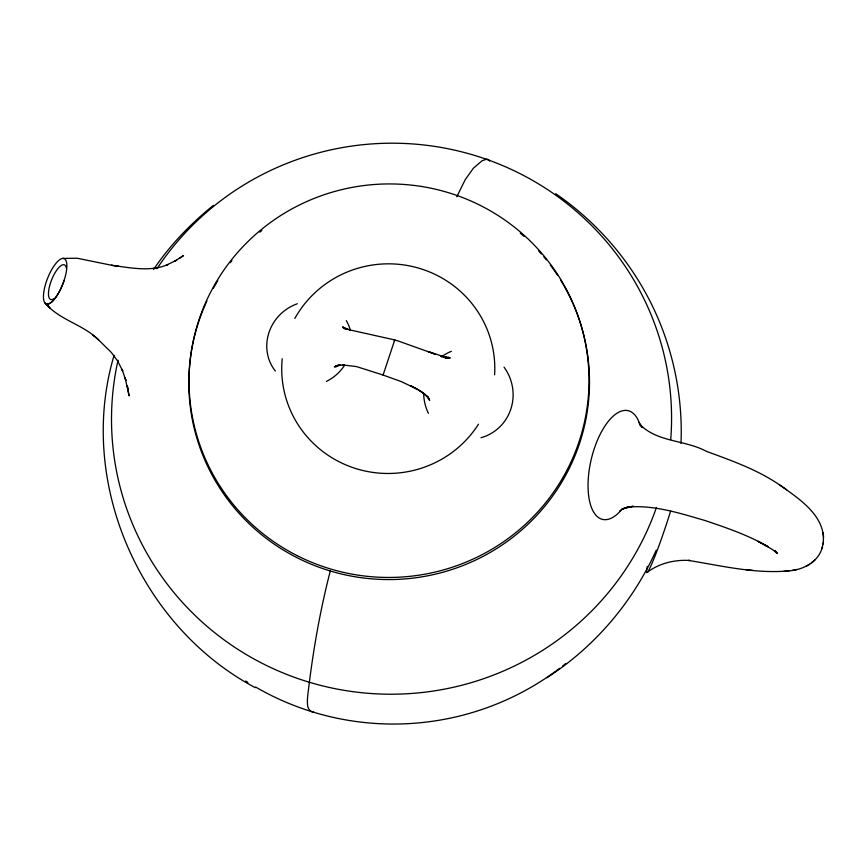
<?xml version="1.0" encoding="UTF-8"?>
<svg xmlns="http://www.w3.org/2000/svg" width="867" height="867" viewBox="0 0 867 867"><rect width="100%" height="100%" fill="white"/><g stroke="black" fill="none" stroke-linecap="round" stroke-linejoin="round"><path stroke-width="1.3" d="M680.996 443.395C683.066 393.824 672.033 343.885 649.296 299.776L647.692 296.774C625.887 255.592 594.036 220.034 555.639 193.655M823.054 543.977C826.934 516.58 799.179 498.872 779.964 485.162C757.595 469.741 731.856 460.691 706.551 451.414C685.559 439.916 657.619 442.408 640.269 424.765L642.382 427.604L638.968 422.392M647.53 572.122C659.581 563.127 675.003 559.508 689.883 560.494L688.571 560.429C721.712 565.815 755.265 574.03 789.068 570.854C803.384 569.814 818.849 561.794 822.393 546.849M822.014 548.529L823.444 542.243M383.247 374.176L383.095 375.053L356.597 366.611L342.443 364.888M330.294 570.995C319.598 612.297 312.434 654.509 307.601 696.884A270.07 17.221 -73.3 0 0 307.471 704.058C307.297 708.133 310.018 712.002 314.222 712.414M114.108 355.275C76.502 481.337 139.62 626.202 255.277 687.661M394.236 340.948L394.745 339.929L398.365 341.045L434.952 354.126L428.992 351.883M456.779 196.766L465.308 179.523L473.447 168.165L482.085 160.753L486.918 159.062L489.031 160.102A270.07 19.291 -70.7 0 1 489.476 161.056M656.265 550.187C632.877 601.947 594.719 646.966 546.871 677.712M153.654 269.377C170.062 245.036 190.632 223.751 213.434 205.338M811.685 562.835L814.872 560.039M179.48 258.333L183.522 255.581L174.386 261.411L176.77 260.165L166.117 265.226L167.851 264.598C149.872 272.216 130.05 267.643 111.485 265.269L118.551 266.375L117.955 266.288M337.946 365.451L335.659 366.882L338.704 365.04L334.283 366.882L340.113 364.812L335.941 365.993L344.242 364.736M619.851 510.761L624.782 507.943M805.876 566.411L809.68 564.265M623.449 508.658L628.716 506.783L622.213 508.972L633.387 506.241L627.101 507.173C653.62 504.583 680.042 513.297 705.261 520.59C726.719 527.851 748.319 535.199 767.978 546.665L758.018 541.301L772.313 549.44L777.385 553.406L775 550.632L776.594 552.832M792.243 570.421L797.087 569.446M445.996 357.919L448.781 357.377L444.912 357.898L449.962 357.67L443.362 356.998L450.049 358.125L440.631 356.174L447.318 357.833L427.724 351.428M152.646 268.564L158.162 267.686M783.692 571.386L789.068 570.854M62.63 258.431L77.174 258.236L112.081 265.356M746.194 569.695L753.011 570.432M348.74 329.666L394.745 339.929L383.095 375.053L401.139 381.556L417.125 389.088L410.904 385.848L420.202 390.995L426.391 395.688L424.743 394.236L429.122 398.961L427.583 396.793L429.653 400.402L427.431 396.002M350.246 330.024L342.508 327.087L345.911 329.287L342.974 327.141L344.676 328.626M342.823 327.531L347.049 329.135M786.662 489.736L779.964 485.162M418.707 389.966L422.706 392.708M420.202 390.995L424.331 393.846M93.452 335.659L92.953 335.258L98.589 339.842C83.102 324.421 59.79 320.226 45.517 303.493L49.842 307.915L44.921 302.876M98.079 339.42L111.279 352.403L118.172 361.669M117.489 360.607L122.735 371.087L121.965 369.266L125.91 380.613L125.13 377.839L129.107 395.883L127.297 385.739L127.926 389.283M823.617 537.226L823.097 532.663M156.938 268.759A280.052 275.489 -3.8 0 1 481.684 157.675A280.052 275.489 -3.8 0 1 670.722 439.547M656.449 507.455A280.052 275.489 -3.8 0 1 316.043 684.171A280.052 275.489 -3.8 0 1 118.01 360.271M64.201 280.171A24.395 8.15 -68.5 0 1 56.29 296.633A24.395 8.15 -68.5 0 1 47.718 304.079M54.361 298.454A18.619 6.34 -68.4 0 1 51.619 279.835A18.619 6.34 -68.4 0 1 66.369 268.12M670.581 511.194A46.623 3.056 -71.3 0 1 652.699 561.697A46.623 3.056 -71.3 0 1 647.335 566.411M622.473 508.604A55.856 24.775 -76.7 0 1 589.387 500.226A55.856 24.775 -76.7 0 1 605.567 425.068A55.856 24.775 -76.7 0 1 640.312 425.762M346.28 320.617A43.664 41.215 -42.9 0 1 350.431 330.446M344.47 365.462A43.664 41.215 -42.9 0 1 326.436 381.404M275.359 371.087A43.664 41.215 -42.9 0 1 297.338 303.753M504.052 367.153A45.745 44.477 63.4 0 1 481.012 437.705M428.428 413.342A45.745 44.477 63.4 0 1 423.649 393.185M441.39 356.879A45.745 44.477 63.4 0 1 451.393 351.308M560.407 279.781A200.364 197.102 -3.8 0 1 400.955 579.199A200.364 197.102 -3.8 0 1 206.877 301.044M213.271 288.44A200.364 197.102 -3.8 0 1 217.812 280.67M230.286 262.701A200.364 197.102 -3.8 0 1 231.89 260.685M259.862 232.161A200.364 197.102 -3.8 0 1 261.856 230.514M520.287 233.147A200.364 197.102 -3.8 0 1 524.177 236.539M538.797 251.062A200.364 197.102 -3.8 0 1 541.366 253.955M543.869 256.881A200.364 197.102 -3.8 0 1 546.318 259.862M550.263 264.944A200.364 197.102 -3.8 0 1 557.654 275.457M294.834 318.46A106.543 104.809 -3.8 0 1 417.84 267.892A106.543 104.809 -3.8 0 1 494.602 374.837M478.465 424.234A106.543 104.809 -3.8 0 1 353.844 467.931A106.543 104.809 -3.8 0 1 282.219 358.743M565.631 663.602A271.653 267.231 -3.8 0 1 562.607 665.997M559.551 668.359A271.653 267.231 -3.8 0 1 255.602 687.022M247.886 682.372A271.653 267.231 -3.8 0 1 245.708 680.996M57.189 295.279A24.374 8.139 -68.5 0 0 64.147 258.604A24.374 8.139 -68.5 0 0 44.152 289.914A24.374 8.139 -68.5 0 0 57.189 295.279M297.11 555.628A200.006 196.744 -3.8 0 0 588.823 371.239A200.006 196.744 -3.8 0 0 281.201 215.222A200.006 196.744 -3.8 0 0 297.11 555.628"/></g></svg>
